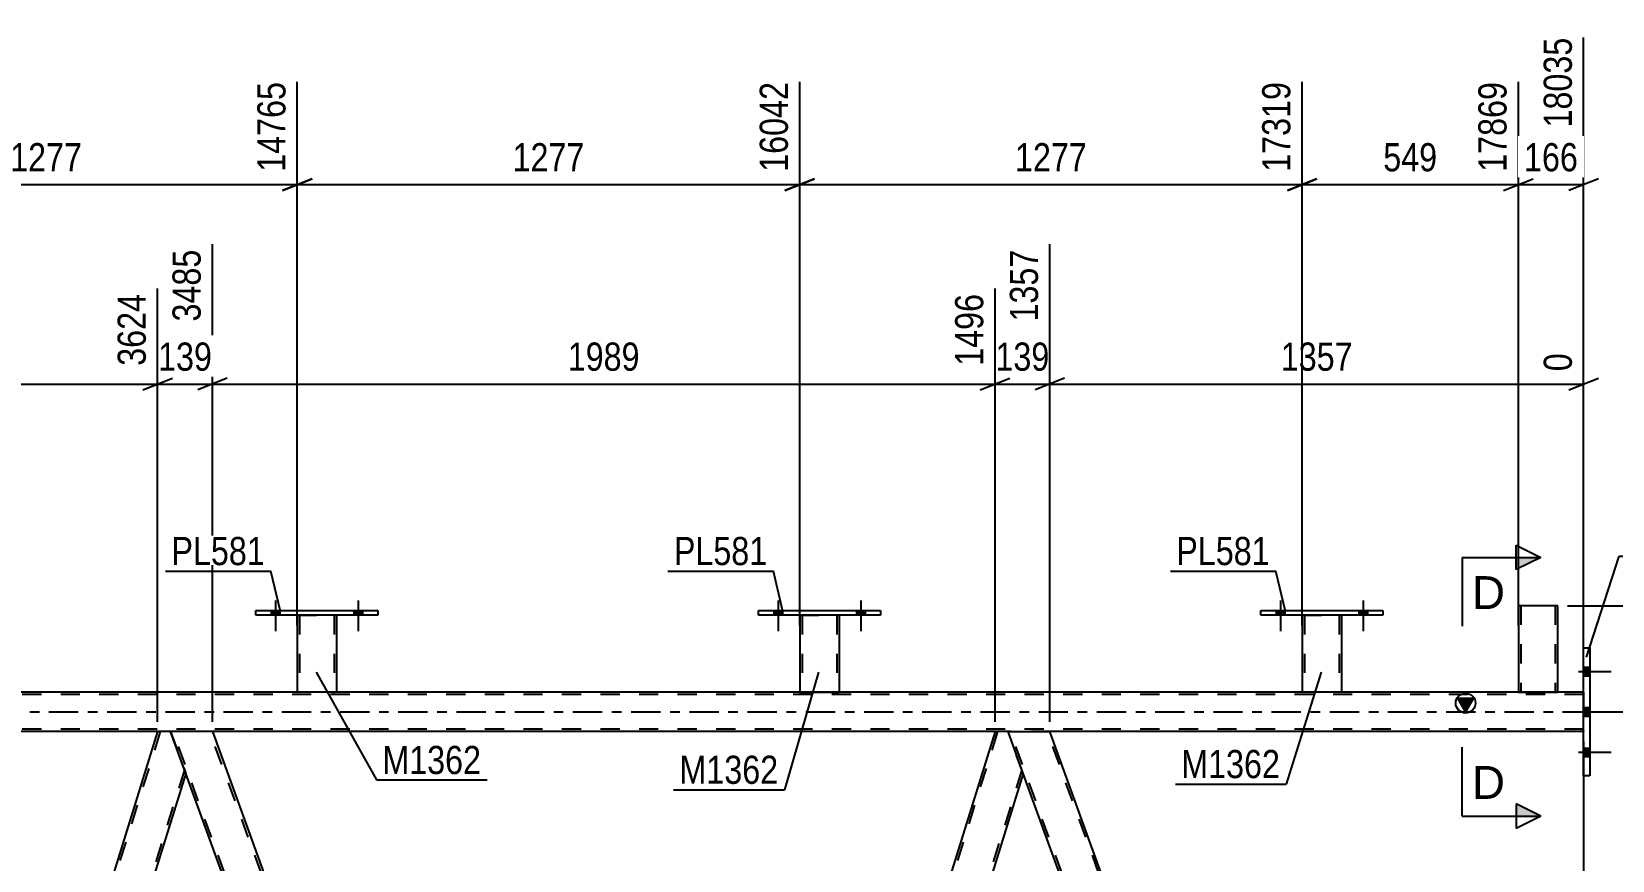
# Model space of a CAD drawing. Header units: millimetres. Extents: x 0 to 841, y 0 to 594.
# Drawn here: x 598.8 to 759.5, y 429.4 to 513.6 of the extents above; entities that cross this region are included whole.
import ezdxf

# ---------------------------------------------------------------- set-up
doc = ezdxf.new("R2010")
doc.units = ezdxf.units.MM
doc.linetypes.add('DXK_LINE_DOT2', pattern=[3.9198, 1.9599, -1.9599])
doc.linetypes.add('DXK_LINE_DOT3', pattern=[5.9187, 2.979, -0.9799, 0.9799, -0.9799])
doc.styles.add('Arial', font='arial.ttf', dxfattribs={"height": 0.2})
doc.styles.add('Arial Narrow', font='ARIALN.TTF', dxfattribs={"height": 0.2})

# ---------------------------------------------------------------- blocks, each defined once
blk = doc.blocks.new('Part-272366151-4121 - 4038')
at = {"color": 2, "linetype": 'Continuous'}
for p, q in [((611.6, 442.52), (574.9, 324.77)), ((612.92, 442.52), (611.6, 442.52)), ((614.47, 438.27), (612.92, 442.52)), ((614.47, 438.27), (578.01, 321.3)), ((576.16, 321.3), (574.9, 324.77))]:
    blk.add_line(p, q, dxfattribs=at)
at = {"color": 7, "linetype": 'DXK_LINE_DOT2'}
for p, q in [((611.86, 442.52), (575.04, 324.4)), ((614.33, 438.64), (577.76, 321.3)), ((578.01, 321.3), (576.16, 321.3))]:
    blk.add_line(p, q, dxfattribs=at)
blk = doc.blocks.new('Part-272366151-4116 - 4038')
at = {"color": 2, "linetype": 'Continuous'}
for p, q in [((617.18, 442.52), (612.92, 442.52)), ((617.18, 442.52), (659.54, 326.12)), ((655.29, 326.12), (614.47, 438.27))]:
    blk.add_line(p, q, dxfattribs=at)
at = {"color": 7, "linetype": 'DXK_LINE_DOT2'}
for p, q in [((612.92, 442.52), (614.47, 438.27)), ((657.3, 321.3), (613.18, 442.52)), ((661.04, 321.3), (616.92, 442.52)), ((657.04, 321.3), (655.29, 326.12)), ((661.3, 321.3), (659.54, 326.12)), ((661.3, 321.3), (657.04, 321.3))]:
    blk.add_line(p, q, dxfattribs=at)
blk = doc.blocks.new('Part-272366151-6694 - 4038')
at = {"color": 2, "linetype": 'Continuous'}
for p, q in [((621.6, 454.36), (621.6, 454.84)), ((621.6, 454.84), (634, 454.84)), ((634, 454.84), (634, 454.36)), ((634, 454.36), (621.6, 454.36))]:
    blk.add_line(p, q, dxfattribs=at)
blk = doc.blocks.new('Part-272366151-4099 - 4038')
at = {"color": 2, "linetype": 'Continuous'}
for p, q in [((698.06, 442.52), (702.31, 442.52)), ((746.43, 321.3), (702.31, 442.52)), ((742.18, 321.3), (699.6, 438.27))]:
    blk.add_line(p, q, dxfattribs=at)
at = {"color": 7, "linetype": 'DXK_LINE_DOT2'}
for p, q in [((699.6, 438.27), (698.06, 442.52)), ((742.43, 321.3), (698.31, 442.52)), ((746.18, 321.3), (702.06, 442.52)), ((746.43, 321.3), (742.18, 321.3))]:
    blk.add_line(p, q, dxfattribs=at)
blk = doc.blocks.new('Part-272366151-4111 - 4038')
at = {"color": 7, "linetype": 'DXK_LINE_DOT2'}
for p, q in [((696.99, 442.52), (660.17, 324.4)), ((699.47, 438.64), (662.89, 321.3)), ((660.46, 326.12), (660.04, 324.77)), ((661.3, 321.3), (660.04, 324.77)), ((664.65, 326.12), (663.14, 321.3)), ((663.14, 321.3), (661.3, 321.3))]:
    blk.add_line(p, q, dxfattribs=at)
at = {"color": 2, "linetype": 'Continuous'}
for p, q in [((696.74, 442.52), (660.46, 326.12)), ((698.06, 442.52), (696.74, 442.52)), ((699.6, 438.27), (698.06, 442.52)), ((699.6, 438.27), (664.65, 326.12))]:
    blk.add_line(p, q, dxfattribs=at)
blk = doc.blocks.new('Part-272366151-4132 - 4038')
at = {"color": 2, "linetype": 'Continuous'}
for p, q in [((756.58, 438.02), (756.58, 451.02)), ((756.58, 451.02), (757.22, 451.02)), ((757.22, 451.02), (757.22, 438.02)), ((757.22, 438.02), (756.58, 438.02))]:
    blk.add_line(p, q, dxfattribs=at)
blk = doc.blocks.new('Bolt-272366151-4199 - 4038')
at = {"linetype": 'Continuous'}
for points in [[(757.22, 448.18), (757.22, 449.06), (756.58, 449.06), (756.58, 448.18)], [(757.22, 448.18), (757.22, 449.06), (756.58, 449.06), (756.58, 448.18)], [(757.22, 448.18), (757.22, 449.06), (756.58, 449.06), (756.58, 448.18)], [(757.22, 444.08), (757.22, 444.96), (756.58, 444.96), (756.58, 444.08)], [(757.22, 444.08), (757.22, 444.96), (756.58, 444.96), (756.58, 444.08)], [(757.22, 439.98), (757.22, 440.86), (756.58, 440.86), (756.58, 439.98)], [(757.22, 439.98), (757.22, 440.86), (756.58, 440.86), (756.58, 439.98)], [(757.22, 439.98), (757.22, 440.86), (756.58, 440.86), (756.58, 439.98)]]:
    blk.add_hatch(color=1, dxfattribs=at).paths.add_polyline_path(points)
at = {"color": 1, "linetype": 'Continuous'}
for p, q in [((756.06, 448.62), (759.38, 448.62)), ((756.06, 448.62), (759.38, 448.62)), ((756.06, 448.62), (759.38, 448.62)), ((756.58, 449.06), (757.22, 449.06)), ((756.58, 449.06), (757.22, 449.06)), ((756.58, 449.06), (757.22, 449.06)), ((756.58, 448.18), (757.22, 448.18)), ((756.58, 448.18), (757.22, 448.18)), ((756.58, 448.18), (757.22, 448.18)), ((756.06, 444.52), (759.38, 444.52)), ((756.06, 444.52), (759.38, 444.52)), ((756.58, 444.96), (757.22, 444.96)), ((756.58, 444.96), (757.22, 444.96)), ((756.58, 444.08), (757.22, 444.08)), ((756.58, 444.08), (757.22, 444.08)), ((756.06, 440.42), (759.38, 440.42)), ((756.06, 440.42), (759.38, 440.42)), ((756.06, 440.42), (759.38, 440.42)), ((756.58, 440.86), (757.22, 440.86)), ((756.58, 440.86), (757.22, 440.86)), ((756.58, 440.86), (757.22, 440.86)), ((756.58, 439.98), (757.22, 439.98)), ((756.58, 439.98), (757.22, 439.98)), ((756.58, 439.98), (757.22, 439.98))]:
    blk.add_line(p, q, dxfattribs=at)
blk = doc.blocks.new('Part-272366151-4265 - 4038')
at = {"linetype": 'Continuous'}
blk.add_hatch(color=2, dxfattribs=at).paths.add_polyline_path([(744.58, 444.52), (743.78, 445.92), (745.38, 445.92)])
at = {"color": 2, "linetype": 'Continuous'}
for p, q in [((756.58, 446.52), (50.12, 446.52)), ((744.58, 444.52), (743.78, 445.92)), ((743.78, 445.92), (745.38, 445.92)), ((745.38, 445.92), (744.58, 444.52)), ((611.6, 442.52), (532.04, 442.52)), ((696.74, 442.52), (617.18, 442.52)), ((756.58, 442.52), (702.31, 442.52))]:
    blk.add_line(p, q, dxfattribs=at)
at = {"color": 7, "linetype": 'DXK_LINE_DOT2'}
for p, q in [((756.58, 446.28), (50.12, 446.28)), ((756.58, 446.52), (756.58, 442.52)), ((756.58, 442.76), (50.12, 442.76)), ((617.18, 442.52), (611.6, 442.52)), ((702.31, 442.52), (696.74, 442.52))]:
    blk.add_line(p, q, dxfattribs=at)
at = {"color": 7, "linetype": 'DXK_LINE_DOT3'}
blk.add_line((50.12, 444.52), (756.58, 444.52), dxfattribs=at)
at = {"color": 2, "linetype": 'Continuous'}
blk.add_circle((744.58, 445.42), 1, dxfattribs=at)
blk = doc.blocks.new('Part-272366151-6693 - 4038')
at = {"color": 2, "linetype": 'Continuous'}
for p, q in [((625.8, 454.36), (625.8, 446.52)), ((629.8, 454.36), (629.8, 446.52)), ((629.77, 446.52), (625.8, 446.52)), ((629.8, 446.52), (629.77, 446.52))]:
    blk.add_line(p, q, dxfattribs=at)
at = {"color": 7, "linetype": 'DXK_LINE_DOT2'}
for p, q in [((625.8, 454.36), (629.8, 454.36)), ((625.8, 454.36), (625.8, 454.36)), ((625.8, 454.36), (625.8, 454.36)), ((626.04, 454.36), (626.04, 446.52)), ((629.56, 454.36), (629.56, 446.52)), ((629.8, 454.36), (629.8, 454.36)), ((629.8, 454.36), (629.8, 454.36)), ((629.49, 446.52), (629.51, 446.52)), ((629.51, 446.52), (629.54, 446.52)), ((629.54, 446.52), (629.56, 446.52)), ((629.8, 446.52), (629.8, 446.52))]:
    blk.add_line(p, q, dxfattribs=at)
blk = doc.blocks.new('Part-272366151-6695 - 4038')
at = {"color": 2, "linetype": 'Continuous'}
for p, q in [((676.88, 454.36), (676.88, 446.52)), ((680.88, 454.36), (680.88, 446.52)), ((676.88, 446.52), (680.88, 446.52))]:
    blk.add_line(p, q, dxfattribs=at)
at = {"color": 7, "linetype": 'DXK_LINE_DOT2'}
for p, q in [((676.88, 454.36), (680.88, 454.36)), ((676.88, 454.36), (676.88, 454.36)), ((676.88, 454.36), (676.88, 454.36)), ((677.12, 454.36), (677.12, 446.52)), ((680.64, 454.36), (680.64, 446.52)), ((680.88, 454.36), (680.88, 454.36)), ((680.88, 454.36), (680.88, 454.36)), ((680.59, 446.52), (680.63, 446.52)), ((680.59, 446.52), (680.63, 446.52)), ((680.63, 446.52), (680.64, 446.52)), ((680.63, 446.52), (680.64, 446.52))]:
    blk.add_line(p, q, dxfattribs=at)
blk = doc.blocks.new('Part-272366151-6696 - 4038')
at = {"color": 2, "linetype": 'Continuous'}
for p, q in [((672.68, 454.36), (672.68, 454.84)), ((672.68, 454.84), (685.08, 454.84)), ((685.08, 454.84), (685.08, 454.36)), ((685.08, 454.36), (672.68, 454.36))]:
    blk.add_line(p, q, dxfattribs=at)
blk = doc.blocks.new('Part-272366151-6697 - 4038')
at = {"color": 2, "linetype": 'Continuous'}
for p, q in [((727.96, 454.36), (727.96, 446.52)), ((731.96, 454.36), (731.96, 446.52)), ((731.93, 446.52), (727.96, 446.52)), ((731.96, 446.52), (731.93, 446.52))]:
    blk.add_line(p, q, dxfattribs=at)
at = {"color": 7, "linetype": 'DXK_LINE_DOT2'}
for p, q in [((727.96, 454.36), (731.96, 454.36)), ((727.96, 454.36), (727.96, 454.36)), ((727.96, 454.36), (727.96, 454.36)), ((728.2, 454.36), (728.2, 446.52)), ((731.72, 454.36), (731.72, 446.52)), ((731.96, 454.36), (731.96, 454.36)), ((731.96, 454.36), (731.96, 454.36)), ((731.71, 446.52), (731.72, 446.52)), ((731.96, 446.52), (731.96, 446.52))]:
    blk.add_line(p, q, dxfattribs=at)
blk = doc.blocks.new('Part-272366151-6698 - 4038')
at = {"color": 2, "linetype": 'Continuous'}
for p, q in [((723.76, 454.36), (723.76, 454.84)), ((723.76, 454.84), (736.16, 454.84)), ((736.16, 454.84), (736.16, 454.36)), ((736.16, 454.36), (723.76, 454.36))]:
    blk.add_line(p, q, dxfattribs=at)
blk = doc.blocks.new('Part-272366151-6699 - 4038')
at = {"color": 2, "linetype": 'Continuous'}
for p, q in [((753.94, 455.32), (749.94, 455.32)), ((749.94, 455.32), (749.94, 446.52)), ((753.94, 446.52), (753.94, 455.32)), ((749.94, 446.52), (753.94, 446.52))]:
    blk.add_line(p, q, dxfattribs=at)
at = {"color": 7, "linetype": 'DXK_LINE_DOT2'}
for p, q in [((750.18, 455.32), (750.18, 446.52)), ((753.63, 455.32), (753.64, 455.32)), ((753.64, 455.32), (753.68, 455.32)), ((753.68, 455.32), (753.7, 455.32)), ((753.7, 455.32), (753.7, 446.52)), ((753.68, 446.52), (753.64, 446.52)), ((753.68, 446.52), (753.64, 446.52)), ((753.7, 446.52), (753.68, 446.52)), ((753.68, 446.52), (753.7, 446.52))]:
    blk.add_line(p, q, dxfattribs=at)
blk = doc.blocks.new('Bolt-272366151-6723 - 4038')
at = {"linetype": 'Continuous'}
for points in [[(623.16, 454.36), (624.04, 454.36), (624.04, 454.84), (623.16, 454.84)], [(631.56, 454.36), (632.44, 454.36), (632.44, 454.84), (631.56, 454.84)]]:
    blk.add_hatch(color=1, dxfattribs=at).paths.add_polyline_path(points)
at = {"color": 1, "linetype": 'Continuous'}
for p, q in [((623.16, 454.84), (623.16, 454.36)), ((623.6, 455.84), (623.6, 452.72)), ((624.04, 454.84), (624.04, 454.36)), ((631.56, 454.84), (631.56, 454.36)), ((632, 455.84), (632, 452.72)), ((632.44, 454.84), (632.44, 454.36))]:
    blk.add_line(p, q, dxfattribs=at)
blk = doc.blocks.new('Bolt-272366151-6724 - 4038')
at = {"linetype": 'Continuous'}
for points in [[(623.16, 454.36), (624.04, 454.36), (624.04, 454.84), (623.16, 454.84)], [(631.56, 454.36), (632.44, 454.36), (632.44, 454.84), (631.56, 454.84)]]:
    blk.add_hatch(color=1, dxfattribs=at).paths.add_polyline_path(points)
at = {"color": 1, "linetype": 'Continuous'}
for p, q in [((623.16, 454.84), (623.16, 454.36)), ((623.6, 455.84), (623.6, 452.72)), ((624.04, 454.84), (624.04, 454.36)), ((631.56, 454.84), (631.56, 454.36)), ((632, 455.84), (632, 452.72)), ((632.44, 454.84), (632.44, 454.36))]:
    blk.add_line(p, q, dxfattribs=at)
blk = doc.blocks.new('Bolt-272366151-6725 - 4038')
at = {"linetype": 'Continuous'}
for points in [[(674.24, 454.36), (675.12, 454.36), (675.12, 454.84), (674.24, 454.84)], [(682.64, 454.36), (683.52, 454.36), (683.52, 454.84), (682.64, 454.84)]]:
    blk.add_hatch(color=1, dxfattribs=at).paths.add_polyline_path(points)
at = {"color": 1, "linetype": 'Continuous'}
for p, q in [((674.24, 454.84), (674.24, 454.36)), ((674.68, 455.84), (674.68, 452.72)), ((675.12, 454.84), (675.12, 454.36)), ((682.64, 454.84), (682.64, 454.36)), ((683.08, 455.84), (683.08, 452.72)), ((683.52, 454.84), (683.52, 454.36))]:
    blk.add_line(p, q, dxfattribs=at)
blk = doc.blocks.new('Bolt-272366151-6726 - 4038')
at = {"linetype": 'Continuous'}
for points in [[(674.24, 454.36), (675.12, 454.36), (675.12, 454.84), (674.24, 454.84)], [(682.64, 454.36), (683.52, 454.36), (683.52, 454.84), (682.64, 454.84)]]:
    blk.add_hatch(color=1, dxfattribs=at).paths.add_polyline_path(points)
at = {"color": 1, "linetype": 'Continuous'}
for p, q in [((674.24, 454.84), (674.24, 454.36)), ((674.68, 455.84), (674.68, 452.72)), ((675.12, 454.84), (675.12, 454.36)), ((682.64, 454.84), (682.64, 454.36)), ((683.08, 455.84), (683.08, 452.72)), ((683.52, 454.84), (683.52, 454.36))]:
    blk.add_line(p, q, dxfattribs=at)
blk = doc.blocks.new('Bolt-272366151-6727 - 4038')
at = {"linetype": 'Continuous'}
for points in [[(725.32, 454.36), (726.2, 454.36), (726.2, 454.84), (725.32, 454.84)], [(733.72, 454.36), (734.6, 454.36), (734.6, 454.84), (733.72, 454.84)]]:
    blk.add_hatch(color=1, dxfattribs=at).paths.add_polyline_path(points)
at = {"color": 1, "linetype": 'Continuous'}
for p, q in [((725.32, 454.84), (725.32, 454.36)), ((725.76, 455.84), (725.76, 452.72)), ((726.2, 454.84), (726.2, 454.36)), ((733.72, 454.84), (733.72, 454.36)), ((734.16, 455.84), (734.16, 452.72)), ((734.6, 454.84), (734.6, 454.36))]:
    blk.add_line(p, q, dxfattribs=at)
blk = doc.blocks.new('Bolt-272366151-6728 - 4038')
at = {"linetype": 'Continuous'}
for points in [[(725.32, 454.36), (726.2, 454.36), (726.2, 454.84), (725.32, 454.84)], [(733.72, 454.36), (734.6, 454.36), (734.6, 454.84), (733.72, 454.84)]]:
    blk.add_hatch(color=1, dxfattribs=at).paths.add_polyline_path(points)
at = {"color": 1, "linetype": 'Continuous'}
for p, q in [((725.32, 454.84), (725.32, 454.36)), ((725.76, 455.84), (725.76, 452.72)), ((726.2, 454.84), (726.2, 454.36)), ((733.72, 454.84), (733.72, 454.36)), ((734.16, 455.84), (734.16, 452.72)), ((734.6, 454.84), (734.6, 454.36))]:
    blk.add_line(p, q, dxfattribs=at)
blk = doc.blocks.new('StraightDimension-272366151-4293 - 4038')
at = {"color": 7, "linetype": 'Continuous'}
for p, q in [((702.31, 443.52), (702.31, 492.05)), ((696.74, 443.52), (696.74, 487.55)), ((695.24, 477.24), (698.24, 478.44)), ((696.74, 477.84), (702.31, 477.84)), ((703.81, 478.44), (700.81, 477.24))]:
    blk.add_line(p, q, dxfattribs=at)
at = {"color": 0}
blk.add_wipeout([(702.87, 478.59), (702.87, 482.79), (696.18, 482.79), (696.18, 478.59)], dxfattribs=at)
at = {"color": 3, "style": 'Arial Narrow'}
blk.add_text('139', height=2.863, dxfattribs=at).set_placement((696.78, 479.19))
at = {"color": 0, "linetype": 'Continuous'}
blk.add_wipeout([(701.71, 492.1), (697.51, 492.1), (697.51, 483.59), (701.71, 483.59)], dxfattribs=at)
at = {"color": 3, "linetype": 'Continuous', "style": 'Arial Narrow'}
blk.add_text('1357', height=2.863, rotation=90.0002, dxfattribs=at).set_placement((701.11, 484.19))
blk = doc.blocks.new('StraightDimension-272366151-5145 - 4038')
at = {"color": 7, "linetype": 'Continuous'}
for p, q in [((756.58, 441.52), (756.58, 384.73)), ((778.2, 322.3), (778.2, 389.98)), ((758.08, 387.73), (755.08, 386.53)), ((776.7, 386.53), (779.7, 387.73)), ((756.58, 387.13), (778.2, 387.13))]:
    blk.add_line(p, q, dxfattribs=at)
at = {"color": 0}
blk.add_wipeout([(771.65, 387.88), (771.65, 392.08), (763.14, 392.08), (763.14, 387.88)], dxfattribs=at)
at = {"color": 3, "style": 'Arial Narrow'}
blk.add_text('1431', height=2.863, dxfattribs=at).set_placement((763.74, 388.48))
blk = doc.blocks.new('StraightDimension-272366151-5414 - 4038')
at = {"color": 7, "linetype": 'Continuous'}
for p, q in [((800.56, 443.02), (799.36, 446.02)), ((758.22, 444.52), (802.36, 444.52)), ((799.96, 318.66), (799.96, 444.52)), ((799.36, 320.16), (800.56, 317.16)), ((779.84, 318.66), (802.36, 318.66))]:
    blk.add_line(p, q, dxfattribs=at)
at = {"color": 0}
blk.add_wipeout([(799.21, 385.85), (795.01, 385.85), (795.01, 377.33), (799.21, 377.33)], dxfattribs=at)
at = {"color": 3, "style": 'Arial Narrow'}
blk.add_text('3146', height=2.863, rotation=90.0002, dxfattribs=at).set_placement((798.61, 377.93))
blk = doc.blocks.new('StraightDimension-272366151-21896 - 4038')
at = {"color": 7, "linetype": 'Continuous'}
for p, q in [((574.72, 453.32), (574.72, 508.54)), ((625.8, 453.32), (625.8, 508.54)), ((576.22, 498.7), (573.22, 497.5)), ((624.3, 497.5), (627.3, 498.7)), ((574.72, 498.1), (625.8, 498.1))]:
    blk.add_line(p, q, dxfattribs=at)
at = {"color": 0, "linetype": 'Continuous'}
blk.add_wipeout([(625.2, 509.14), (621, 509.14), (621, 498.8), (625.2, 498.8)], dxfattribs=at)
at = {"color": 0}
blk.add_wipeout([(604.52, 498.85), (604.52, 503.05), (596.01, 503.05), (596.01, 498.85)], dxfattribs=at)
at = {"color": 3, "linetype": 'Continuous', "style": 'Arial Narrow'}
blk.add_text('14765', height=2.863, rotation=90.0002, dxfattribs=at).set_placement((624.6, 499.4))
at = {"color": 3, "style": 'Arial Narrow'}
blk.add_text('1277', height=2.863, dxfattribs=at).set_placement((596.61, 499.45))
blk = doc.blocks.new('StraightDimension-272366151-4294 - 4038')
at = {"color": 7, "linetype": 'Continuous'}
for p, q in [((617.18, 443.52), (617.18, 492.05)), ((696.74, 443.52), (696.74, 487.55)), ((618.68, 478.44), (615.68, 477.24)), ((617.18, 477.84), (696.74, 477.84)), ((695.24, 477.24), (698.24, 478.44))]:
    blk.add_line(p, q, dxfattribs=at)
at = {"color": 0, "linetype": 'Continuous'}
blk.add_wipeout([(696.14, 487.6), (691.94, 487.6), (691.94, 479.09), (696.14, 479.09)], dxfattribs=at)
at = {"color": 0}
blk.add_wipeout([(661.21, 478.59), (661.21, 482.79), (652.7, 482.79), (652.7, 478.59)], dxfattribs=at)
at = {"color": 3, "linetype": 'Continuous', "style": 'Arial Narrow'}
blk.add_text('1496', height=2.863, rotation=90.0002, dxfattribs=at).set_placement((695.54, 479.69))
at = {"color": 3, "style": 'Arial Narrow'}
blk.add_text('1989', height=2.863, dxfattribs=at).set_placement((653.3, 479.19))
blk = doc.blocks.new('StraightDimension-272366151-21893 - 4038')
at = {"color": 7, "linetype": 'Continuous'}
for p, q in [((727.96, 453.32), (727.96, 508.54)), ((749.94, 453.32), (749.94, 508.54)), ((729.46, 498.7), (726.46, 497.5)), ((748.44, 497.5), (751.44, 498.7)), ((727.96, 498.1), (749.94, 498.1))]:
    blk.add_line(p, q, dxfattribs=at)
at = {"color": 0, "linetype": 'Continuous'}
blk.add_wipeout([(749.34, 509.14), (745.14, 509.14), (745.14, 498.8), (749.34, 498.8)], dxfattribs=at)
at = {"color": 0}
blk.add_wipeout([(742.29, 498.85), (742.29, 503.05), (735.61, 503.05), (735.61, 498.85)], dxfattribs=at)
at = {"color": 3, "linetype": 'Continuous', "style": 'Arial Narrow'}
blk.add_text('17869', height=2.863, rotation=90.0002, dxfattribs=at).set_placement((748.74, 499.4))
at = {"color": 3, "style": 'Arial Narrow'}
blk.add_text('549', height=2.863, dxfattribs=at).set_placement((736.21, 499.45))
blk = doc.blocks.new('StraightDimension-272366151-4292 - 4038')
at = {"color": 7, "linetype": 'Continuous'}
for p, q in [((702.31, 443.52), (702.31, 492.05)), ((756.58, 452.02), (756.58, 480.97)), ((703.81, 478.44), (700.81, 477.24)), ((702.31, 477.84), (756.58, 477.84)), ((755.08, 477.24), (758.08, 478.44))]:
    blk.add_line(p, q, dxfattribs=at)
at = {"color": 0}
blk.add_wipeout([(733.7, 478.59), (733.7, 482.79), (725.19, 482.79), (725.19, 478.59)], dxfattribs=at)
at = {"color": 0, "linetype": 'Continuous'}
blk.add_wipeout([(755.98, 481.57), (751.78, 481.57), (751.78, 478.54), (755.98, 478.54)], dxfattribs=at)
at = {"color": 3, "style": 'Arial Narrow'}
blk.add_text('1357', height=2.863, dxfattribs=at).set_placement((725.79, 479.19))
at = {"color": 3, "linetype": 'Continuous', "style": 'Arial Narrow'}
blk.add_text('0', height=2.86, rotation=90.0002, dxfattribs=at).set_placement((755.38, 479.14))
blk = doc.blocks.new('StraightDimension-272366151-4295 - 4038')
at = {"color": 7, "linetype": 'Continuous'}
for p, q in [((617.18, 443.52), (617.18, 492.05)), ((611.6, 443.52), (611.6, 487.55)), ((610.1, 477.24), (613.1, 478.44)), ((611.6, 477.84), (617.18, 477.84)), ((618.68, 478.44), (615.68, 477.24))]:
    blk.add_line(p, q, dxfattribs=at)
at = {"color": 0}
blk.add_wipeout([(617.73, 478.59), (617.73, 482.79), (611.05, 482.79), (611.05, 478.59)], dxfattribs=at)
at = {"color": 3, "style": 'Arial Narrow'}
blk.add_text('139', height=2.863, dxfattribs=at).set_placement((611.65, 479.19))
at = {"color": 0, "linetype": 'Continuous'}
blk.add_wipeout([(616.58, 492.1), (612.38, 492.1), (612.38, 483.59), (616.58, 483.59)], dxfattribs=at)
at = {"color": 3, "linetype": 'Continuous', "style": 'Arial Narrow'}
blk.add_text('3485', height=2.863, rotation=90.0002, dxfattribs=at).set_placement((615.98, 484.19))
blk = doc.blocks.new('StraightDimension-272366151-4296 - 4038')
at = {"color": 7, "linetype": 'Continuous'}
for p, q in [((532.04, 443.52), (532.04, 492.05)), ((611.6, 443.52), (611.6, 487.55)), ((533.54, 478.44), (530.54, 477.24)), ((532.04, 477.84), (611.6, 477.84)), ((610.1, 477.24), (613.1, 478.44))]:
    blk.add_line(p, q, dxfattribs=at)
at = {"color": 0, "linetype": 'Continuous'}
blk.add_wipeout([(611, 487.6), (606.8, 487.6), (606.8, 479.09), (611, 479.09)], dxfattribs=at)
at = {"color": 0}
blk.add_wipeout([(576.08, 478.59), (576.08, 482.79), (567.57, 482.79), (567.57, 478.59)], dxfattribs=at)
at = {"color": 3, "linetype": 'Continuous', "style": 'Arial Narrow'}
blk.add_text('3624', height=2.863, rotation=90.0002, dxfattribs=at).set_placement((610.4, 479.69))
at = {"color": 3, "style": 'Arial Narrow'}
blk.add_text('1989', height=2.863, dxfattribs=at).set_placement((568.17, 479.19))
blk = doc.blocks.new('StraightDimension-272366151-21892 - 4038')
at = {"color": 7, "linetype": 'Continuous'}
for p, q in [((756.58, 447.52), (756.58, 513.04)), ((749.94, 453.32), (749.94, 508.54)), ((748.44, 497.5), (751.44, 498.7)), ((758.08, 498.7), (755.08, 497.5)), ((749.94, 498.1), (756.58, 498.1))]:
    blk.add_line(p, q, dxfattribs=at)
at = {"color": 0}
blk.add_wipeout([(756.6, 498.85), (756.6, 503.05), (749.92, 503.05), (749.92, 498.85)], dxfattribs=at)
at = {"color": 3, "style": 'Arial Narrow'}
blk.add_text('166', height=2.863, dxfattribs=at).set_placement((750.52, 499.45))
at = {"color": 0, "linetype": 'Continuous'}
blk.add_wipeout([(755.98, 513.64), (751.78, 513.64), (751.78, 503.3), (755.98, 503.3)], dxfattribs=at)
at = {"color": 3, "linetype": 'Continuous', "style": 'Arial Narrow'}
blk.add_text('18035', height=2.863, rotation=90.0002, dxfattribs=at).set_placement((755.38, 503.9))
blk = doc.blocks.new('StraightDimension-272366151-20630 - 4038')
at = {"color": 7, "linetype": 'Continuous'}
for p, q in [((808.28, 453.82), (807.08, 456.82)), ((754.94, 455.32), (810.08, 455.32)), ((807.68, 310.92), (807.68, 455.32)), ((807.08, 312.42), (808.28, 309.42)), ((668.79, 310.92), (810.08, 310.92))]:
    blk.add_line(p, q, dxfattribs=at)
at = {"color": 0}
blk.add_wipeout([(806.93, 387.38), (802.73, 387.38), (802.73, 378.86), (806.93, 378.86)], dxfattribs=at)
at = {"color": 3, "style": 'Arial Narrow'}
blk.add_text('3610', height=2.863, rotation=90.0002, dxfattribs=at).set_placement((806.33, 379.46))
blk = doc.blocks.new('StraightDimension-272366151-21894 - 4038')
at = {"color": 7, "linetype": 'Continuous'}
for p, q in [((676.88, 453.32), (676.88, 508.54)), ((727.96, 453.32), (727.96, 508.54)), ((678.38, 498.7), (675.38, 497.5)), ((726.46, 497.5), (729.46, 498.7)), ((676.88, 498.1), (727.96, 498.1))]:
    blk.add_line(p, q, dxfattribs=at)
at = {"color": 0, "linetype": 'Continuous'}
blk.add_wipeout([(727.36, 509.14), (723.16, 509.14), (723.16, 498.8), (727.36, 498.8)], dxfattribs=at)
at = {"color": 0}
blk.add_wipeout([(706.68, 498.85), (706.68, 503.05), (698.17, 503.05), (698.17, 498.85)], dxfattribs=at)
at = {"color": 3, "linetype": 'Continuous', "style": 'Arial Narrow'}
blk.add_text('17319', height=2.863, rotation=90.0002, dxfattribs=at).set_placement((726.76, 499.4))
at = {"color": 3, "style": 'Arial Narrow'}
blk.add_text('1277', height=2.863, dxfattribs=at).set_placement((698.77, 499.45))
blk = doc.blocks.new('StraightDimension-272366151-21895 - 4038')
at = {"color": 7, "linetype": 'Continuous'}
for p, q in [((625.8, 453.32), (625.8, 508.54)), ((676.88, 453.32), (676.88, 508.54)), ((627.3, 498.7), (624.3, 497.5)), ((675.38, 497.5), (678.38, 498.7)), ((625.8, 498.1), (676.88, 498.1))]:
    blk.add_line(p, q, dxfattribs=at)
at = {"color": 0, "linetype": 'Continuous'}
blk.add_wipeout([(676.28, 509.14), (672.08, 509.14), (672.08, 498.8), (676.28, 498.8)], dxfattribs=at)
at = {"color": 0}
blk.add_wipeout([(655.6, 498.85), (655.6, 503.05), (647.09, 503.05), (647.09, 498.85)], dxfattribs=at)
at = {"color": 3, "linetype": 'Continuous', "style": 'Arial Narrow'}
blk.add_text('16042', height=2.863, rotation=90.0002, dxfattribs=at).set_placement((675.68, 499.4))
at = {"color": 3, "style": 'Arial Narrow'}
blk.add_text('1277', height=2.863, dxfattribs=at).set_placement((647.69, 499.45))
blk = doc.blocks.new('Mark-272366151-20385 - 4038')
at = {"color": 0}
blk.add_wipeout([(644.5, 438.21), (644.5, 441.21), (634.45, 441.21), (634.45, 438.21)], dxfattribs=at)
blk.add_wipeout([(644.5, 438.21), (644.5, 441.21), (634.45, 441.21), (634.45, 438.21)], dxfattribs=at)
at = {"color": 30, "linetype": 'Continuous'}
for p, q in [((627.72, 448.57), (633.85, 437.61)), ((633.85, 437.61), (645.1, 437.61))]:
    blk.add_line(p, q, dxfattribs=at)
at = {"color": 3, "style": 'Arial Narrow'}
blk.add_text('M1362', height=2.863, dxfattribs=at).set_placement((634.45, 438.21))
blk = doc.blocks.new('Mark-272366151-4128 - 4038')
at = {"color": 0}
blk.add_wipeout([(767, 460.94), (767, 463.94), (760.79, 463.94), (760.79, 460.94)], dxfattribs=at)
blk.add_wipeout([(767, 460.94), (767, 463.94), (760.79, 463.94), (760.79, 460.94)], dxfattribs=at)
at = {"color": 30, "linetype": 'Continuous'}
for p, q in [((756.86, 450.09), (760.19, 460.34)), ((760.19, 460.34), (767.6, 460.34))]:
    blk.add_line(p, q, dxfattribs=at)
at = {"color": 3, "style": 'Arial Narrow'}
blk.add_text('SP4', height=2.863, dxfattribs=at).set_placement((760.79, 460.94))
blk = doc.blocks.new('Mark-272366151-20397 - 4038')
at = {"color": 0}
blk.add_wipeout([(725.72, 437.8), (725.72, 440.8), (715.67, 440.8), (715.67, 437.8)], dxfattribs=at)
blk.add_wipeout([(725.72, 437.8), (725.72, 440.8), (715.67, 440.8), (715.67, 437.8)], dxfattribs=at)
at = {"color": 30, "linetype": 'Continuous'}
for p in [(729.88, 448.57), (715.07, 437.2)]:
    blk.add_line(p, (726.32, 437.2), dxfattribs=at)
at = {"color": 3, "style": 'Arial Narrow'}
blk.add_text('M1362', height=2.863, dxfattribs=at).set_placement((715.67, 437.8))
blk = doc.blocks.new('SectionMark-272366151-5433 - 4038')
at = {"linetype": 'Continuous'}
for points in [[(749.72, 458.98), (749.72, 460.23), (752.22, 460.23)], [(749.72, 433.94), (749.72, 435.19), (752.22, 433.94)]]:
    blk.add_hatch(color=6, dxfattribs=at).paths.add_polyline_path(points)
at = {"color": 6, "linetype": 'Continuous'}
for p, q in [((749.72, 458.98), (749.72, 461.48)), ((749.72, 461.48), (752.22, 460.23)), ((744.22, 460.23), (744.22, 453.23)), ((744.22, 460.23), (752.22, 460.23)), ((752.22, 460.23), (749.72, 458.98)), ((744.22, 433.94), (744.22, 440.94)), ((744.22, 433.94), (752.22, 433.94)), ((752.22, 433.94), (749.72, 435.19)), ((749.72, 435.19), (749.72, 432.69)), ((752.22, 433.94), (749.72, 432.69))]:
    blk.add_line(p, q, dxfattribs=at)
at = {"color": 0, "linetype": 'Continuous'}
for points in [[(748.59, 454.98), (748.59, 458.48), (745.22, 458.48), (745.22, 454.98)], [(748.59, 435.69), (748.59, 439.19), (745.22, 439.19), (745.22, 435.69)]]:
    blk.add_wipeout(points, dxfattribs=at)
at = {"color": 3, "linetype": 'Continuous', "style": 'Arial'}
for p in [(745.22, 454.98), (745.22, 435.69)]:
    blk.add_text('D', height=3.34, dxfattribs=at).set_placement(p)
blk = doc.blocks.new('Mark-272366151-20388 - 4038')
at = {"color": 0}
blk.add_wipeout([(622.51, 459.44), (622.51, 462.44), (613.01, 462.44), (613.01, 459.44)], dxfattribs=at)
blk.add_wipeout([(622.51, 459.44), (622.51, 462.44), (613.01, 462.44), (613.01, 459.44)], dxfattribs=at)
at = {"color": 30, "linetype": 'Continuous'}
for p in [(612.41, 458.84), (624.09, 454.73)]:
    blk.add_line(p, (623.11, 458.84), dxfattribs=at)
at = {"color": 3, "style": 'Arial Narrow'}
blk.add_text('PL581', height=2.863, dxfattribs=at).set_placement((613.01, 459.44))
blk = doc.blocks.new('Mark-272366151-20391 - 4038')
at = {"color": 0}
blk.add_wipeout([(674.72, 437.22), (674.72, 440.22), (664.66, 440.22), (664.66, 437.22)], dxfattribs=at)
blk.add_wipeout([(674.72, 437.22), (674.72, 440.22), (664.66, 440.22), (664.66, 437.22)], dxfattribs=at)
at = {"color": 30, "linetype": 'Continuous'}
for p in [(678.8, 448.57), (664.06, 436.62)]:
    blk.add_line(p, (675.32, 436.62), dxfattribs=at)
at = {"color": 3, "style": 'Arial Narrow'}
blk.add_text('M1362', height=2.863, dxfattribs=at).set_placement((664.66, 437.22))
blk = doc.blocks.new('Mark-272366151-20394 - 4038')
at = {"color": 0}
blk.add_wipeout([(673.6, 459.44), (673.6, 462.44), (664.09, 462.44), (664.09, 459.44)], dxfattribs=at)
blk.add_wipeout([(673.6, 459.44), (673.6, 462.44), (664.09, 462.44), (664.09, 459.44)], dxfattribs=at)
at = {"color": 30, "linetype": 'Continuous'}
for p in [(663.49, 458.84), (675.18, 454.73)]:
    blk.add_line(p, (674.2, 458.84), dxfattribs=at)
at = {"color": 3, "style": 'Arial Narrow'}
blk.add_text('PL581', height=2.863, dxfattribs=at).set_placement((664.09, 459.44))
blk = doc.blocks.new('Mark-272366151-20400 - 4038')
at = {"color": 0}
blk.add_wipeout([(724.68, 459.44), (724.68, 462.44), (715.17, 462.44), (715.17, 459.44)], dxfattribs=at)
blk.add_wipeout([(724.68, 459.44), (724.68, 462.44), (715.17, 462.44), (715.17, 459.44)], dxfattribs=at)
at = {"color": 30, "linetype": 'Continuous'}
for p in [(714.57, 458.84), (726.26, 454.73)]:
    blk.add_line(p, (725.28, 458.84), dxfattribs=at)
at = {"color": 3, "style": 'Arial Narrow'}
blk.add_text('PL581', height=2.863, dxfattribs=at).set_placement((715.17, 459.44))

msp = doc.modelspace()

# ---------------------------------------------------------------- block references
for name in ['Part-272366151-6694 - 4038', 'Bolt-272366151-6723 - 4038', 'Bolt-272366151-6724 - 4038', 'Part-272366151-6696 - 4038', 'Bolt-272366151-6725 - 4038', 'Bolt-272366151-6726 - 4038', 'Part-272366151-6698 - 4038', 'Bolt-272366151-6727 - 4038', 'Bolt-272366151-6728 - 4038', 'Part-272366151-6699 - 4038', 'Part-272366151-6693 - 4038', 'Part-272366151-6695 - 4038', 'Part-272366151-6697 - 4038', 'Part-272366151-4132 - 4038', 'Bolt-272366151-4199 - 4038', 'Part-272366151-4265 - 4038', 'Part-272366151-4121 - 4038', 'Part-272366151-4116 - 4038', 'Part-272366151-4111 - 4038', 'Part-272366151-4099 - 4038']:
    msp.add_blockref(name, (0, 0))

# ---------------------------------------------------------------- next in the draw order: block references
for name in ['StraightDimension-272366151-21896 - 4038', 'StraightDimension-272366151-21893 - 4038', 'StraightDimension-272366151-4293 - 4038', 'StraightDimension-272366151-5145 - 4038']:
    msp.add_blockref(name, (0, 0))

# ---------------------------------------------------------------- next in the draw order: block references
for name in ['StraightDimension-272366151-4294 - 4038', 'StraightDimension-272366151-5414 - 4038']:
    msp.add_blockref(name, (0, 0))

# ---------------------------------------------------------------- next in the draw order: block references
for name in ['StraightDimension-272366151-4295 - 4038', 'StraightDimension-272366151-4292 - 4038', 'Mark-272366151-20385 - 4038']:
    msp.add_blockref(name, (0, 0))

# ---------------------------------------------------------------- next in the draw order: block references
for name in ['StraightDimension-272366151-21892 - 4038', 'StraightDimension-272366151-4296 - 4038']:
    msp.add_blockref(name, (0, 0))

# ---------------------------------------------------------------- next in the draw order: block references
msp.add_blockref('StraightDimension-272366151-20630 - 4038', (0, 0))

# ---------------------------------------------------------------- next in the draw order: block references
for name in ['StraightDimension-272366151-21894 - 4038', 'Mark-272366151-4128 - 4038', 'SectionMark-272366151-5433 - 4038', 'Mark-272366151-20391 - 4038', 'Mark-272366151-20397 - 4038']:
    msp.add_blockref(name, (0, 0))

# ---------------------------------------------------------------- next in the draw order: block references
for name in ['StraightDimension-272366151-21895 - 4038', 'Mark-272366151-20400 - 4038']:
    msp.add_blockref(name, (0, 0))

# ---------------------------------------------------------------- next in the draw order: block references
for name in ['Mark-272366151-20388 - 4038', 'Mark-272366151-20394 - 4038']:
    msp.add_blockref(name, (0, 0))

doc.saveas('drawing.dxf')
